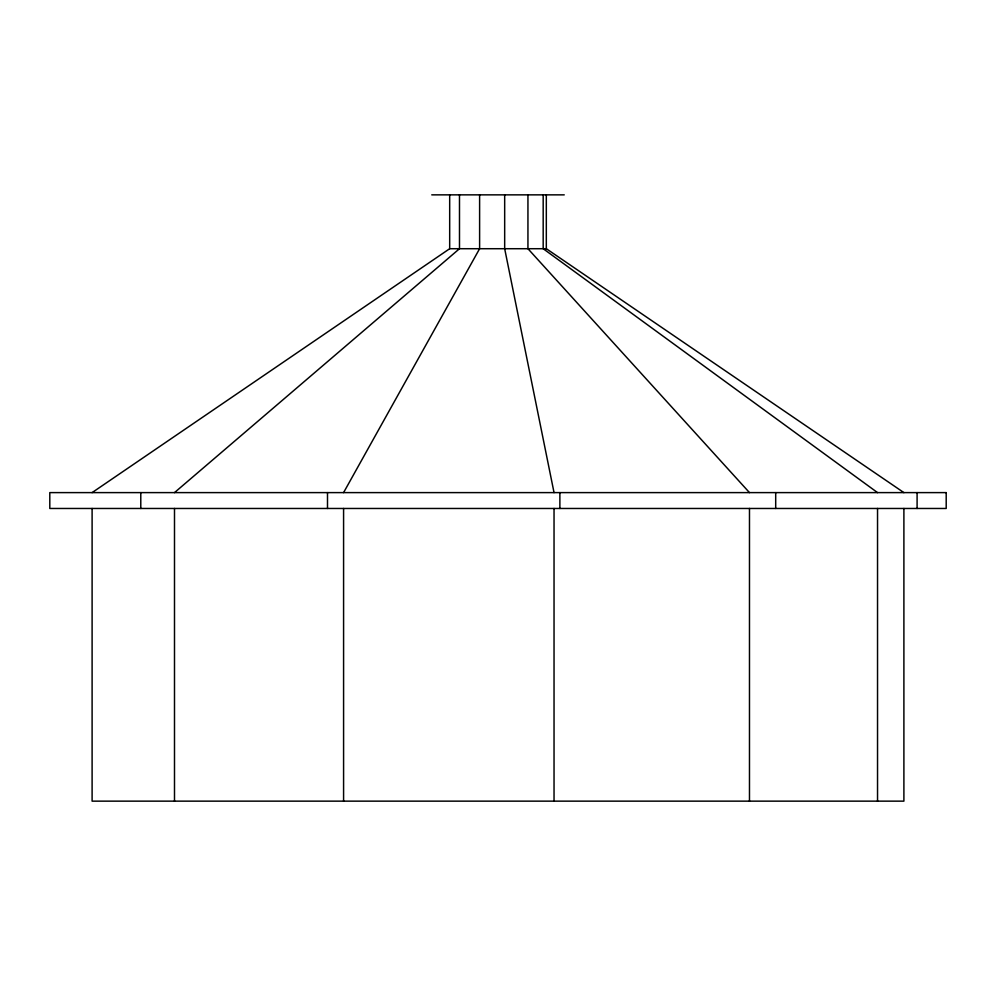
<?xml version="1.0" encoding="UTF-8"?>
<svg xmlns="http://www.w3.org/2000/svg" width="996" height="996" viewBox="0 0 996 996"><rect width="100%" height="100%" fill="white"/><g stroke="black" fill="none" stroke-linecap="round" stroke-linejoin="round"><path stroke-width="1.49" d="M343.583 492.609L479.611 248.714L479.611 194.855M174.499 492.609L459.492 248.714L459.492 194.855M92.105 492.609L449.682 248.714L449.682 194.855M431.754 194.855L564.246 194.855M449.594 248.714L546.406 248.714M903.895 492.609L546.318 248.714L546.318 194.855M877.538 492.609L543.181 248.714L543.181 194.855M749.478 492.609L527.942 248.714L527.942 194.855M554.037 492.609L504.673 248.714L504.673 194.855M917.092 492.609L917.092 508.47M903.895 508.47L903.895 801.145L92.105 801.145L92.105 508.47M877.538 508.47L877.538 801.145M775.697 492.609L775.697 508.47M749.478 508.47L749.478 801.145M559.877 492.609L559.877 508.47M554.037 508.47L554.037 801.145M343.583 508.47L343.583 801.145M327.497 492.609L327.497 508.47M174.499 508.47L174.499 801.145M140.785 492.609L140.785 508.47M946.2 492.609L49.8 492.609L49.8 508.47L946.2 508.47L946.2 492.609"/></g></svg>
